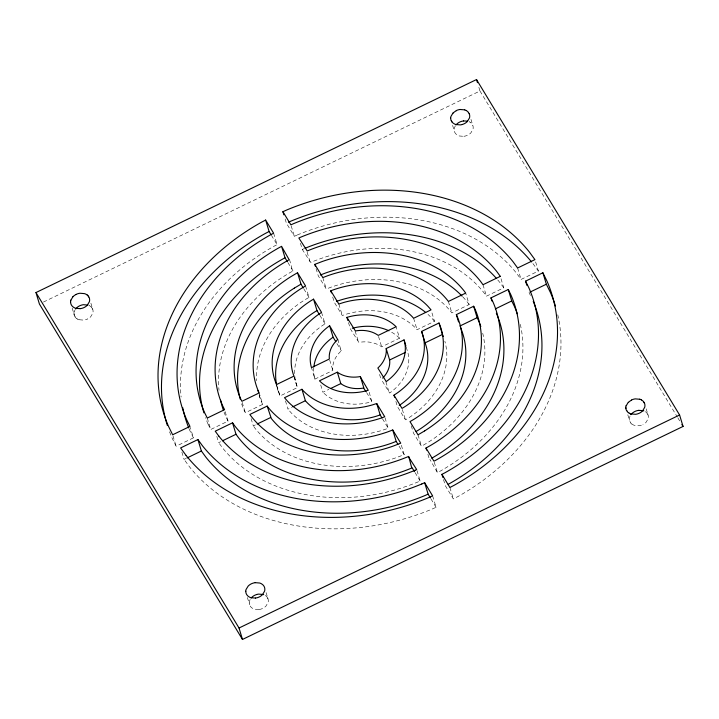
<?xml version="1.0" encoding="UTF-8"?>
<svg xmlns="http://www.w3.org/2000/svg" width="719" height="719" viewBox="0 0 719 719"><rect width="100%" height="100%" fill="white"/><g stroke="black" fill="none" stroke-linecap="round" stroke-linejoin="round"><path stroke-width="0.54" stroke-dasharray="3.6 2.7" d="M74.318 311.651L74.974 310.06M630.015 416.211L629.619 417.281A9.751 7.666 -16.8 0 0 629.368 418.907L629.431 419.977A9.715 7.63 -16.8 0 0 629.871 421.505M250.176 599.466L249.52 601.057A9.751 7.666 -16.8 0 0 249.232 602.63M455.37 125.762L454.417 127.874A9.751 7.666 -16.8 0 0 454.165 129.501L454.228 130.57A9.715 7.63 -16.8 0 0 454.669 132.098A9.599 7.541 -16.8 0 0 455.495 133.473A9.715 7.63 -16.8 0 0 456.691 134.633L457.652 135.271A9.751 7.666 -16.8 0 0 459.315 135.972L463.8 136.34M337.876 339.359L341.139 350.971A29.003 22.792 -16.8 0 0 332.726 369.449L332.825 370.456L314.949 379.093L311.498 367.652M406.244 347.187L407.952 352.912A48.344 37.99 -16.8 0 1 389.68 393.05L381.313 379.479M321.546 312.388L325.006 323.838L321.393 326.264A67.676 53.179 -16.8 0 0 294.718 375.084M305.539 285.937L308.99 297.387L304.631 299.967A106.34 83.566 -16.8 0 0 256.719 380.719M395.881 401.409L397.454 406.612L405.462 419.842L407.538 418.611A87.008 68.377 -16.8 0 0 444.854 341.219M411.268 425.774L413.461 433.063L421.469 446.283L428.12 442.338A125.69 98.773 -16.8 0 0 482.719 333.221M273.615 233.208L277.076 244.658L274.307 246.096A183.687 144.357 -16.8 0 0 181.116 397.05M289.541 259.523L292.606 271.171A145.022 113.97 -16.8 0 0 219.034 390.354M520.322 324.359A164.354 129.159 -16.8 0 1 439.003 471.817L437.422 472.635L429.854 459.27M443.497 479.546L445.385 485.792L453.347 498.941L457.302 496.892A203.019 159.546 -16.8 0 0 557.728 314.616M43.446 302.052L479.968 90.989L478.396 85.786M169.549 431.813A203.019 159.546 -16.8 0 0 172.075 438.015L176.11 446.229L193.42 437.862L190.274 427.454M208.106 424.156L210.73 429.486L228.031 421.118L224.58 409.677M241.638 403.844A125.69 98.773 -16.8 0 0 244.118 410.279L245.341 412.751L262.651 404.384L259.2 392.934M276.554 385.717L279.997 395.998L297.432 387.568L294.296 377.16M348.481 322.588L350.36 328.835L358.862 342.397A29.003 22.792 -16.8 0 1 380.782 346.216L381.663 346.837L399.539 338.2L396.088 326.75M332.699 297.046L334.272 302.25L342.28 315.479L346.54 314.113A67.676 53.179 -16.8 0 1 415.942 328.439L417.056 329.724L434.492 321.294L431.67 311.929M316.063 268.529L318.265 275.817L326.273 289.029L331.082 287.178A106.34 83.566 -16.8 0 1 451.137 311.974L451.838 312.909L469.148 304.541L465.696 293.091M300.425 243.22L302.313 249.457L310.68 262.435A145.022 113.97 -16.8 0 1 483.86 292.597L486.457 296.174L503.767 287.807L500.622 277.399M297.208 235.014A183.687 144.357 -16.8 0 1 516.557 273.238L521.077 279.43L538.387 271.063L535.556 261.698M181.871 452.098L184.073 459.378L185.996 458.452M216.805 436.397L218.693 442.643L220.616 441.718M251.111 418.62L253.304 425.909L256.189 424.516M285.452 400.825L287.959 409.147L291.833 407.278M320.719 384.971L322.912 392.25L328.871 389.365M285.128 218.989L286.387 223.151L294.35 236.308L297.208 235.023M302.313 249.457L303.948 248.729M417.002 470.577L420.148 480.984L418.512 481.721A164.354 129.159 -16.8 0 1 222.243 447.533L218.693 442.643M432.613 495.849L436.074 507.299L431.993 509.133A203.019 159.546 -16.8 0 1 189.555 466.892L184.073 459.378M385.042 417.793L388.188 428.191L385.896 429.072A87.008 68.377 -16.8 0 1 290.889 412.526L287.959 409.147M401.364 445.268L404.186 454.633L396.861 457.455A125.69 98.773 -16.8 0 1 254.948 428.164L253.304 425.909M369.26 392.25L371.723 401.732A48.344 37.99 -16.8 0 1 324.134 393.446L322.912 392.25M258.912 609.523L254.427 609.155A9.751 7.666 -16.8 0 1 252.764 608.454L251.794 607.825A9.715 7.63 -16.8 0 1 250.293 606.216A9.599 7.541 -16.8 0 1 249.781 605.281A9.715 7.63 -16.8 0 1 249.331 603.744L249.277 602.684M79.225 319.748L83.701 320.117A9.545 7.505 -16.8 0 0 87.556 318.984M469.696 121.996L470.657 122.625M89.596 305.773L90.567 306.402A9.715 7.63 -16.8 0 1 91.744 307.561M77.562 319.047L76.591 318.418M645.392 411.699L645.86 412.032A9.715 7.63 -16.8 0 1 647.046 413.191M631.893 424.039L632.864 424.677A9.751 7.666 -16.8 0 0 634.526 425.378L639.002 425.747A9.545 7.505 -16.8 0 0 642.858 424.614M265.302 595.476L265.769 595.808A9.715 7.63 -16.8 0 1 267.27 597.408M399.539 338.2L398.317 337.004A48.344 37.99 -16.8 0 0 388.682 330.695M434.492 321.294L431.571 317.924A87.008 68.377 -16.8 0 0 427.994 314.428M532.905 263.549L538.387 271.063M503.767 287.807L500.199 282.918A164.354 129.159 -16.8 0 0 497.575 279.745M469.148 304.541L467.503 302.286A125.69 98.773 -16.8 0 0 462.829 296.893M479.968 90.989L677.244 416.858M677.828 417.811L680.147 421.649M271.387 235.266L277.076 244.658M287.879 262.516L293.001 270.964M303.849 288.885L308.99 297.387M319.856 315.326L325.006 323.838M336.932 343.538L341.327 350.8M366.6 392.538L372.091 401.615M382.463 418.746L388.188 428.191M399.045 446.139L404.186 454.633M415.025 472.527L420.148 480.984M430.951 498.842L436.074 507.299M529.04 292.588L530.469 295.491M228.031 421.118L226.117 417.218A145.022 113.97 -16.8 0 1 223.897 411.672M193.42 437.862L190.086 431.085A183.687 144.357 -16.8 0 1 189.205 429.018M262.651 404.384L262.147 403.35A106.34 83.566 -16.8 0 1 258.912 394.183M294.008 376.657L297.432 387.568M646.192 408.823L648.08 415.07M627.795 414.764L629.682 421.01M517.617 267.989L521.077 279.43M470.99 119.417L472.868 125.663M452.593 125.358L454.471 131.604M482.997 284.724L486.457 296.174M448.386 301.459L451.838 312.909M413.605 318.283L417.056 329.724M449.896 487.5L453.347 498.941M434.276 462.227L437.422 472.635M427.886 454.273L429.459 459.477M418.009 434.833L421.469 446.283M402.316 409.435L405.462 419.842M378.527 336.429L381.663 346.837M385.914 381.816L389.365 393.257M379.551 374.437L381.124 379.641M355.15 331.001L358.61 342.451M338.829 304.038L342.28 315.479M322.813 277.588L326.273 289.029M307.139 252.207L310.275 262.615M291.204 225.901L294.35 236.308M329.688 360.048L332.825 370.456M276.851 385.591L279.997 395.998M259.101 394.785L260.044 397.904M242.204 402.343L245.341 412.751M266.093 592.6L267.98 598.846M207.27 418.045L210.73 429.486M247.39 597.507L249.583 604.787M172.964 435.822L176.11 446.229M90.891 303.193L92.778 309.44M72.179 308.1L74.381 315.38M314.5 377.529L314.949 379.093M74.129 314.347L74.066 313.277M463.863 136.304A9.536 7.496 -16.8 0 0 470.819 132.943L472.931 129.393A9.751 7.666 -16.8 0 0 473.183 127.757L473.12 126.688A9.715 7.63 -16.8 0 0 472.446 124.684A9.599 7.541 -16.8 0 0 471.844 123.794A9.715 7.63 -16.8 0 0 470.657 122.616M469.13 121.664A9.751 7.666 -16.8 0 1 469.651 121.933M278.442 391.963A87.008 68.377 -16.8 0 1 276.527 384.575M267.792 598.352A9.715 7.63 -16.8 0 1 268.232 599.88L268.295 600.949A9.751 7.666 -16.8 0 1 268.043 602.576L265.931 606.126A9.536 7.496 -16.8 0 1 262.786 608.382A9.545 7.505 -16.8 0 1 258.93 609.514M267.243 597.534A9.536 7.496 -16.8 0 1 267.756 598.469M208.097 424.156A164.354 129.159 -16.8 0 1 205.499 417.631M647.648 414.09A9.715 7.63 -16.8 0 1 648.322 416.094L648.385 417.164A9.751 7.666 -16.8 0 1 648.134 418.8L646.03 422.35A9.536 7.496 -16.8 0 1 642.876 424.605M631.812 424.084A9.715 7.63 -16.8 0 1 630.617 422.916M314.5 377.529A48.344 37.99 -16.8 0 1 313.861 366.87M92.347 308.469A9.715 7.63 -16.8 0 1 93.021 310.473L93.084 311.543A9.751 7.666 -16.8 0 1 92.841 313.169L90.729 316.719A9.536 7.496 -16.8 0 1 87.583 318.975M76.511 318.454A9.715 7.63 -16.8 0 1 75.001 316.854M74.713 316.387A9.715 7.63 -16.8 0 1 74.039 314.383M79.099 319.811A9.751 7.666 -16.8 0 1 77.436 319.11M73.904 313.277A9.751 7.666 -16.8 0 1 74.156 311.651M89.03 305.44A9.751 7.666 -16.8 0 1 89.56 305.71M647.028 413.326A9.536 7.496 -16.8 0 1 647.621 414.216M296.839 386.022A67.676 53.179 -16.8 0 1 294.79 376.019M75.279 316.827A9.536 7.496 -16.8 0 1 75.001 316.369M91.726 307.696A9.536 7.496 -16.8 0 1 92.32 308.586M630.851 422.907A9.545 7.505 -16.8 0 1 630.024 421.541"/><path stroke-width="1.08" d="M70.866 300.2L72.97 296.65M626.159 405.831L628.271 402.281M75.621 309.044L76.43 308.1A9.536 7.496 -16.8 0 1 81.436 305.135A9.536 7.496 -16.8 0 1 83.458 304.703L87.934 305.072M630.923 414.674L631.731 413.731A9.536 7.496 -16.8 0 1 638.688 410.36M453.069 112.874L450.957 116.424A9.751 7.666 -16.8 0 0 450.669 117.997M456.098 124.782L456.52 124.324A9.536 7.496 -16.8 0 1 463.485 120.954M251.21 597.965L251.632 597.507A9.536 7.496 -16.8 0 1 256.638 594.541M329.635 325.743L329.32 325.95A48.344 37.99 -16.8 0 0 311.048 366.088L311.498 367.652L329.374 359.006L329.266 357.999A29.003 22.792 -16.8 0 1 337.678 339.521L329.635 325.743L333.086 337.184L335.836 341.723M333.086 337.184L332.771 337.4A48.344 37.99 -16.8 0 0 313.87 366.87M393.994 395.162L397.607 392.736A67.676 53.179 -16.8 0 0 422.161 332.978L421.568 331.432L439.003 323.002L440.558 327.037A87.008 68.377 -16.8 0 1 404.078 407.17L402.002 408.392L393.994 395.162L394.623 397.248M399.261 405.399L401.067 404.177A67.676 53.179 -16.8 0 0 425.621 344.428L421.568 331.432M297.531 272.717L290.88 276.662A125.69 98.773 -16.8 0 0 240.667 398.838L241.89 401.301L259.2 392.934L258.687 391.909A106.34 83.566 -16.8 0 1 301.189 288.526L305.539 285.937L297.531 272.717L300.991 284.167L303.274 287.942M294.341 288.103L300.991 284.167M313.538 299.158L311.462 300.389A87.008 68.377 -16.8 0 0 274.982 380.522L276.545 384.548L293.981 376.118L293.379 374.572A67.676 53.179 -16.8 0 1 317.933 314.823L321.546 312.388L313.538 299.158L316.998 310.608L319.281 314.383M316.998 310.608L314.922 311.83A87.008 68.377 -16.8 0 0 276.527 384.575M416.085 431.508L417.829 430.474A106.34 83.566 -16.8 0 0 460.69 327.99M424.659 430.897L418.009 434.833L410.01 421.613L414.369 419.033A106.34 83.566 -16.8 0 0 456.853 315.65L456.349 314.616L473.659 306.249L474.873 308.712A125.69 98.773 -16.8 0 1 424.659 430.897M265.653 220.059L261.698 222.108A203.019 159.546 -16.8 0 0 168.614 426.574L172.65 434.779L189.96 426.412L186.634 419.635A183.687 144.357 -16.8 0 1 270.847 234.646L273.615 233.208L265.653 220.059L269.104 231.5L270.811 234.322M269.104 231.5L265.158 233.549A203.019 159.546 -16.8 0 0 167.365 425.504M281.578 246.365L279.997 247.183A164.354 129.159 -16.8 0 0 204.636 412.715L207.27 418.045L224.58 409.677L222.656 405.768A145.022 113.97 -16.8 0 1 289.146 259.721L281.578 246.365L285.039 257.815L287.312 261.572M285.039 257.815L283.457 258.633A164.354 129.159 -16.8 0 0 203.935 412.868M425.999 448.036L426.394 447.829A145.022 113.97 -16.8 0 0 492.892 301.782L490.969 297.882L508.27 289.514L510.894 294.844A164.354 129.159 -16.8 0 1 435.543 460.367L433.961 461.185L425.999 448.036L426.628 450.112M441.924 474.342L444.693 472.904A183.687 144.357 -16.8 0 0 528.914 287.915L525.58 281.138L542.89 272.771L546.925 280.985A203.019 159.546 -16.8 0 1 453.842 485.451L449.896 487.5L441.924 474.342L442.868 477.461M35.95 292.561L476.517 79.548L679.59 414.989L683.05 426.439L242.483 639.452L39.41 304.011L35.95 292.561L239.032 628.011L242.483 639.452M421.792 483.986A183.687 144.357 -16.8 0 1 202.443 445.762L197.923 439.57L180.613 447.937L186.095 455.451M415.052 470.271L416.687 469.543L408.32 456.565A145.022 113.97 -16.8 0 1 235.14 426.403L232.543 422.826L215.233 431.193L218.801 436.082M267.162 406.091L249.853 414.459L251.497 416.714A125.69 98.773 -16.8 0 0 393.401 446.014L400.735 443.183L392.727 429.971L387.918 431.822A106.34 83.566 -16.8 0 1 267.863 407.026L267.162 406.091L271.306 418.476A106.34 83.566 -16.8 0 0 391.388 443.255L396.187 441.412L397.904 444.243M301.944 389.276L284.508 397.706L287.429 401.076A87.008 68.377 -16.8 0 0 382.436 417.631L384.728 416.75L376.72 403.521L372.46 404.887A67.676 53.179 -16.8 0 1 303.058 390.561L301.944 389.276L305.395 400.717L306.519 402.011A67.676 53.179 -16.8 0 0 375.92 416.337L380.171 414.962L381.888 417.802M337.337 372.163L319.461 380.8L320.683 381.996A48.344 37.99 -16.8 0 0 368.263 390.291L360.138 376.603A29.003 22.792 -16.8 0 1 338.218 372.784L337.337 372.163L340.788 383.604L341.678 384.234A29.003 22.792 -16.8 0 0 363.589 388.053L366.043 391.63M404.051 339.907L404.5 341.471A48.344 37.99 -16.8 0 1 386.229 381.6L377.861 368.029A29.003 22.792 -16.8 0 0 386.274 349.551L386.175 348.544L404.051 339.907L405.929 346.145M186.958 457.985L201.383 451.011L205.904 457.212A183.687 144.357 -16.8 0 0 425.244 495.427L428.111 494.142L424.65 482.692L421.792 483.977M222.539 440.783L236.003 434.276L238.6 437.844A145.022 113.97 -16.8 0 0 411.771 468.015L408.725 456.385M257.15 424.048L270.614 417.541M292.804 406.81L305.395 400.717M330.857 388.413L340.788 383.604M382.679 378.149A29.003 22.792 -16.8 0 0 389.734 361.001L389.626 359.994L405.516 352.31M425.019 342.882L442.455 334.452L439.003 323.002M459.801 326.067L477.11 317.699L473.659 306.249M495.382 308.864L511.73 300.955L508.27 289.514M530.002 292.121L546.35 284.221L542.89 272.771M239.032 628.011L679.59 414.989M282.927 211.701L287.007 209.867A203.019 159.546 -16.8 0 1 529.445 252.108L534.927 259.622L517.617 267.989L513.096 261.788A183.687 144.357 -16.8 0 0 293.747 223.573L290.889 224.858L282.927 211.701L283.87 214.828M288.427 222.234L290.467 221.317A203.019 159.546 -16.8 0 1 531.593 261.932M314.814 264.367L322.139 261.545A125.69 98.773 -16.8 0 1 464.043 290.836L465.696 293.091L448.386 301.459L447.694 300.524A106.34 83.566 -16.8 0 0 327.63 275.745L322.813 277.588L314.814 264.367L315.443 266.443M320.359 275.009L325.599 272.995A125.69 98.773 -16.8 0 1 462.128 296.156M330.812 290.809L333.104 289.928A87.008 68.377 -16.8 0 1 428.111 306.474L431.041 309.853L413.605 318.283L412.481 316.989A67.676 53.179 -16.8 0 0 343.08 302.663L338.829 304.038L330.812 290.809L331.441 292.885M346.909 317.385L347.277 317.268A48.344 37.99 -16.8 0 1 394.866 325.554L396.088 326.75L378.212 335.396L377.322 334.766A29.003 22.792 -16.8 0 0 355.411 330.947L346.909 317.385L347.852 320.503M460.088 109.477L464.573 109.845M463.548 120.927L467.431 121.125M80.249 308.667L75.765 308.307A9.751 7.666 -16.8 0 1 74.102 307.597L73.14 306.968A9.715 7.63 -16.8 0 1 71.945 305.8A9.599 7.541 -16.8 0 1 71.352 304.91A9.715 7.63 -16.8 0 1 70.669 302.897L70.615 301.836M638.751 410.333L643.235 410.693A9.751 7.666 -16.8 0 1 643.811 410.9M255.2 582.66L259.685 583.028A9.751 7.666 -16.8 0 1 261.348 583.729L262.309 584.367A9.715 7.63 -16.8 0 1 263.505 585.527A9.599 7.541 -16.8 0 1 264.098 586.425A9.715 7.63 -16.8 0 1 264.772 588.43L264.835 589.499A9.751 7.666 -16.8 0 1 264.583 591.126L262.48 594.676A9.536 7.496 -16.8 0 1 255.515 598.046M255.452 598.073L250.976 597.714A9.751 7.666 -16.8 0 1 249.304 597.004L248.343 596.375A9.715 7.63 -16.8 0 1 247.156 595.206A9.599 7.541 -16.8 0 1 246.554 594.316A9.715 7.63 -16.8 0 1 245.871 592.303L245.817 591.243M639.775 399.252L635.299 398.883A9.545 7.505 -16.8 0 0 631.444 400.016M631.066 413.928L635.542 414.297A9.536 7.496 -16.8 0 0 637.519 413.892A9.536 7.496 -16.8 0 0 642.57 410.9L644.682 407.349A9.751 7.666 -16.8 0 0 644.934 405.723L644.871 404.653A9.715 7.63 -16.8 0 0 644.431 403.125M466.236 110.546L467.206 111.175A9.715 7.63 -16.8 0 1 468.384 112.335M641.438 399.953L642.409 400.582A9.715 7.63 -16.8 0 1 643.909 402.182M629.404 413.227L628.433 412.598M87.107 294.961L86.136 294.323A9.751 7.666 -16.8 0 0 84.474 293.622L79.998 293.253A9.545 7.505 -16.8 0 0 76.142 294.386M681.891 424.525L683.05 426.439M424.65 482.692L432.613 495.849L428.533 497.683A203.019 159.546 -16.8 0 1 186.095 455.442M412.176 467.835L414.459 471.592M428.111 494.142L430.384 497.899M546.35 284.221L550.386 292.426A203.019 159.546 -16.8 0 1 555.419 306.006M511.73 300.955L514.355 306.294A164.354 129.159 -16.8 0 1 517.294 313.763M477.11 317.699L478.324 320.162A125.69 98.773 -16.8 0 1 480.822 326.597M442.455 334.452L443.237 336.465M476.517 79.548L477.461 82.667M525.58 281.138L526.838 285.308M490.969 297.882L491.904 301M456.349 314.616L458.551 321.905M386.175 348.544L389.626 359.994M392.727 429.971L396.187 441.412M376.72 403.521L380.171 414.962M360.39 376.549L363.85 387.999M232.543 422.826L236.003 434.276M197.923 439.57L201.383 451.011M625.979 408.527L625.916 407.457M450.705 118.051L450.768 119.12A9.715 7.63 -16.8 0 0 451.208 120.639M462.317 124.486A9.536 7.496 -16.8 0 1 460.34 124.89L455.864 124.522A9.751 7.666 -16.8 0 1 454.201 123.821L453.231 123.192A9.715 7.63 -16.8 0 1 452.044 122.023M452.17 122.068A9.536 7.496 -16.8 0 1 451.343 120.702M453.168 113.045A9.536 7.496 -16.8 0 1 456.313 110.789M456.232 110.609A9.545 7.505 -16.8 0 1 460.07 109.486M462.362 124.459A9.536 7.496 -16.8 0 0 467.368 121.493L469.48 117.943A9.751 7.666 -16.8 0 0 469.723 116.316L469.66 115.247A9.715 7.63 -16.8 0 0 469.228 113.719M468.366 112.47A9.536 7.496 -16.8 0 1 469.192 113.836M533.246 301.423A183.687 144.357 -16.8 0 1 448.153 484.354M188.782 427.985A183.687 144.357 -16.8 0 1 182.707 407.619M464.537 109.782A9.751 7.666 -16.8 0 1 466.2 110.483M496.344 313.223A145.022 113.97 -16.8 0 1 431.786 458.183M223.241 409.785A145.022 113.97 -16.8 0 1 220.598 400.195M258.445 392.295A106.34 83.566 -16.8 0 1 258.022 390.399M336.564 301.369A87.008 68.377 -16.8 0 1 425.693 312.45M304.91 248.325A164.354 129.159 -16.8 0 1 496.218 278.172M263.72 594.676A9.751 7.666 -16.8 0 0 263.136 594.478L258.66 594.11A9.536 7.496 -16.8 0 0 256.683 594.514M240.218 399.135A125.69 98.773 -16.8 0 1 294.341 288.103M352.364 328.259A48.344 37.99 -16.8 0 1 388.682 330.695M80.312 308.64A9.536 7.496 -16.8 0 0 87.269 305.269L89.381 301.719A9.751 7.666 -16.8 0 0 89.632 300.093L89.569 299.023A9.715 7.63 -16.8 0 0 88.895 297.019M88.149 296.093A9.545 7.505 -16.8 0 1 88.743 296.983M72.952 296.722A9.599 7.541 -16.8 0 1 76.115 294.457M628.352 412.634A9.715 7.63 -16.8 0 1 627.166 411.475M626.564 410.567A9.715 7.63 -16.8 0 1 625.889 408.563M627.444 411.439A9.536 7.496 -16.8 0 1 626.851 410.549M628.442 402.415A9.536 7.496 -16.8 0 1 631.588 400.168M643.882 402.316A9.536 7.496 -16.8 0 1 644.395 403.242M415.043 470.28A164.354 129.159 -16.8 0 1 218.792 436.082M245.781 591.18A9.751 7.666 -16.8 0 1 246.033 589.553L248.181 586.057A9.536 7.496 -16.8 0 1 255.137 582.696M87.188 294.907A9.715 7.63 -16.8 0 1 88.374 296.075M70.579 301.773A9.751 7.666 -16.8 0 1 70.83 300.147M630.94 413.991A9.751 7.666 -16.8 0 1 629.278 413.29M625.755 407.457A9.751 7.666 -16.8 0 1 626.006 405.831M639.739 399.189A9.751 7.666 -16.8 0 1 641.402 399.89M500.307 276.357L482.997 284.724L480.4 281.156A145.022 113.97 -16.8 0 0 307.22 250.976L298.852 238.016L300.488 237.279A164.354 129.159 -16.8 0 1 496.748 271.476L500.307 276.357"/></g></svg>
